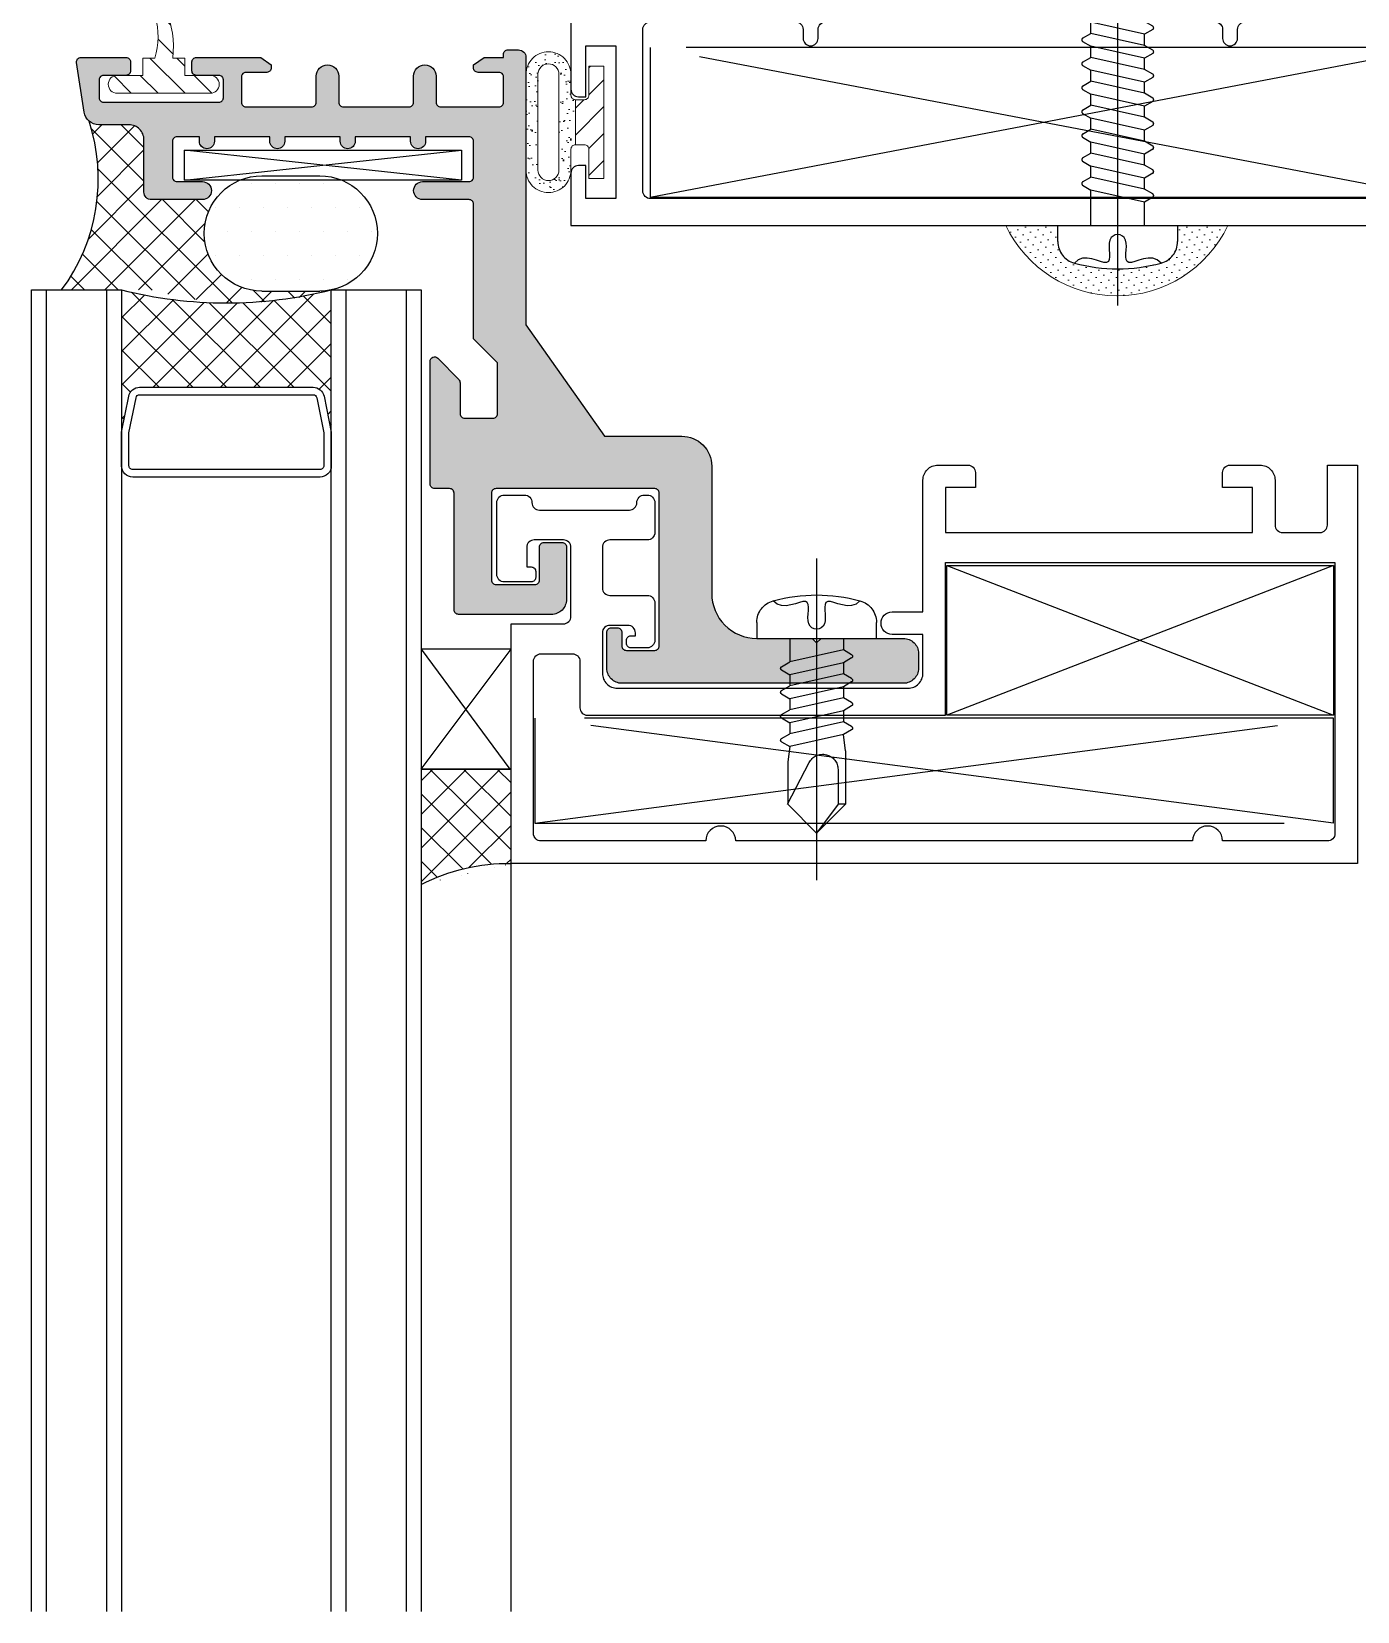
# Model space of a CAD drawing. Extents: x 93 to 3288, y 42 to 1146.
# Drawn here: x 592.7 to 681.2, y 926.5 to 1032 of the extents above; entities that cross this region are included whole.
import ezdxf

# ---------------------------------------------------------------- set-up
doc = ezdxf.new("R2010")
doc.units = 0
doc.header["$LTSCALE"] = 200
doc.header["$MEASUREMENT"] = 0
for name, pattern in [('CEN-GAUN', [32.2, 30, -1, 0.2, -1]), ('HIDDEN', [0.375, 0.25, -0.125]), ('PHANTOM', [25, 20, -1, 1, -1, 1, -1])]:
    doc.linetypes.add(name, pattern=pattern)
doc.layers.get('0').update_dxf_attribs({"linetype": 'CONTINUOUS'})
for name, color, linetype in [('A-DIES', 3, 'CONTINUOUS'), ('A-HAT', 1, 'CONTINUOUS'), ('A-NORTONPATE', 2, 'CONTINUOUS'), ('A-SEC', 2, 'CONTINUOUS'), ('CEN', 1, 'CEN-GAUN'), ('ELE', 60, 'CONTINUOUS'), ('GASKET', 5, 'CONTINUOUS'), ('Glass', 4, 'CONTINUOUS'), ('hatch', 252, 'CONTINUOUS'), ('PA', 6, 'CONTINUOUS'), ('SEALANT', 1, 'CONTINUOUS'), ('감봉', 4, 'CONTINUOUS')]:
    doc.layers.add(name, color=color, linetype=linetype)
doc.layers.add('C-GLASS-SECTION', color=8, linetype='CONTINUOUS', lineweight=9)
pattern_1 = [(45.034607, (-4265.4244, -1535.9426), (-1.12320983, 1.1218538), []), (135.034607, (-4265.4244, -1535.9426), (-1.1218538, -1.12320983), [])]

# ---------------------------------------------------------------- blocks, each defined once
blk = doc.blocks.new('SDHK-1431-1')
at = {"layer": 'hatch', "linetype": 'HIDDEN'}
for p, q in [((-0.15, 0), (9.85, -52.4)), ((-0.15, -52.4), (9.85, 0))]:
    blk.add_line(p, q, dxfattribs=at)
blk.add_lwpolyline([(9.85, -52.4), (9.85, 0), (-0.15, 0), (-0.15, -52.4)], close=True, dxfattribs=at)
blk = doc.blocks.new('JA-DM-39(SDHK-1431)-1')
at = {"rotation": 90}
blk.add_blockref('SDHK-1431-1', (0, -9.85), dxfattribs=at)
blk = doc.blocks.new('SDHK-1431-2')
at = {"layer": 'hatch', "linetype": 'HIDDEN'}
for p, q in [((10, 0), (0, -25.8)), ((10, -25.8), (0, 0))]:
    blk.add_line(p, q, dxfattribs=at)
blk.add_lwpolyline([(0, 0), (10, 0), (10, -25.8), (0, -25.8)], close=True, dxfattribs=at)
blk = doc.blocks.new('JA-DM-39(SDHK-1431)-2')
at = {"rotation": 90}
blk.add_blockref('SDHK-1431-2', (0, -10), dxfattribs=at)
blk = doc.blocks.new('IJ-65TT13-1')
at = {"layer": 'hatch', "linetype": 'HIDDEN'}
for p, q in [((0, 0), (7, -53.3)), ((0, -53.3), (7, 0))]:
    blk.add_line(p, q, dxfattribs=at)
blk.add_lwpolyline([(7, -53.3), (7, 0), (0, 0), (0, -53.3)], close=True, dxfattribs=at)
blk = doc.blocks.new('JA-DM-40(IJ-65TT13)-1')
at = {"rotation": 90}
blk.add_blockref('IJ-65TT13-1', (0, -7), dxfattribs=at)
blk = doc.blocks.new('DH-886')
at = {"layer": 'A-DIES'}
for points in [[(-15.4, -50.4), (-12.7, -50.4, 0.414214), (-11.7, -49.4), (-11.7, -30, 0.414214), (-12.7, -29), (-15.3, -29), (-15.3, -31.05, -1), (-16.8, -31.05), (-16.8, -29), (-25.6, -29, -0.414214), (-26.6, -28), (-26.6, -26, -0.414214), (-26.1, -25.5), (-25.1, -25.5), (-25.1, -27.5), (-22.1, -27.5), (-22.1, -7), (-25.1, -7), (-25.1, -9), (-26.1, -9, -0.414214), (-26.6, -8.5), (-26.6, -6.5, -0.414214), (-25.6, -5.5), (-22.6, -5.5, 0.414214), (-22.1, -5), (-22.1, -2.5, 0.414214), (-22.6, -2), (-26.6, -2), (-26.6, 0), (0, 0), (0, -56.5), (-16, -56.5), (-16, -53, 0.414214), (-16.5, -52.5), (-21.1, -52.5, 0.414214), (-21.6, -53), (-21.6, -54.95, 0.414214), (-21.1, -55.45), (-19.8, -55.45), (-19.8, -55.15, -0.414214), (-19.5, -54.85), (-19.1, -54.85, -0.414214), (-18.8, -55.15), (-18.8, -56.95, -0.414214), (-19.3, -57.45), (-24.1, -57.45, -0.414214), (-24.6, -56.95), (-24.6, -55.6, -0.414214), (-24.1, -55.1, 0.414214), (-23.6, -54.6), (-23.6, -48.6, 0.414214), (-24.1, -48.1, -0.414214), (-24.6, -47.6), (-24.6, -47.4, -0.414214), (-24.1, -46.9), (-22.1, -46.9, -0.414214), (-21.6, -47.4), (-21.6, -49.9, 0.414214), (-21.1, -50.4), (-18.4, -50.4, 0.414214), (-17.9, -49.9), (-17.9, -47.4, -0.414214), (-17.4, -46.9), (-14.9, -46.9, -0.414214), (-14.4, -47.4), (-14.4, -48.5, -0.414214), (-14.7, -48.8), (-14.9, -48.8, -0.414214), (-15.2, -48.5), (-15.2, -48.2), (-15.4, -48.2, 0.414214), (-15.9, -48.7), (-15.9, -49.9, 0.414214)], [(-1.5, -43.5), (-1.5, -54.5, -0.414214), (-2, -55), (-9.2, -55), (-13.5, -55, -0.414214), (-14, -54.5), (-14, -52.4, -0.414214), (-13.5, -51.9), (-10.4, -51.9, 0.414214), (-9.9, -51.4), (-9.9, -27.5), (-20.1, -27.5), (-20.1, -1.5), (-2, -1.5, -0.414214), (-1.5, -2), (-1.5, -9, 1), (-1.5, -11), (-1.5, -41.5, 1)]]:
    blk.add_lwpolyline(points, format="xyb", close=True, dxfattribs=at)
blk = doc.blocks.new('JA-DM-13(DH-886)')
at = {"xscale": -1, "rotation": 270}
blk.add_blockref('DH-886', (56.5, 0), dxfattribs=at)
blk = doc.blocks.new('DH-887')
at = {"layer": 'A-DIES'}
for points in [[(2.25, -3, -1), (2.25, -4.5), (1.9, -4.5, 0.414214), (1.4, -5), (1.4, -55, 0.414214), (1.9, -55.5), (2.25, -55.5, -1), (2.25, -57), (0, -57), (0, -60), (-4.9, -60, -0.414214), (-5.4, -59.5), (-5.4, -59), (-2, -59), (-2, -57), (-12.2, -57), (-12.2, -59), (-10, -59), (-10, -59.5, -0.414214), (-10.5, -60), (-14, -60), (-14, -4.5), (-15.45, -4.5, -1), (-15.45, -3.4), (-14.5, -3.4, 0.414214), (-14, -2.9), (-14, -2.5, 0.414214), (-14.5, -2), (-38, -2, 0.414214), (-38.5, -2.5), (-38.5, -2.9, 0.414214), (-38, -3.4), (-37.05, -3.4, -1), (-37.05, -4.5), (-41.2, -4.5, -0.414214), (-41.7, -4), (-41.7, -3.5), (-40.5, -3.5, 0.414214), (-40, -3), (-40, -2, 0.414214), (-40.5, -1.5), (-47.5, -1.5, 0.414214), (-48, -2), (-48, -3, 0.414214), (-47.5, -3.5), (-46.3, -3.5), (-46.3, -4, -0.414214), (-46.8, -4.5), (-49, -4.5, -0.414214), (-49.5, -4), (-49.5, -0.5, -0.414214), (-49, 0), (0, 0), (0, -3)], [(-0.4, -17, 0.414214), (-0.9, -16.5), (-1.5, -16.5, -1), (-1.5, -15.5), (-0.9, -15.5, 0.414214), (-0.4, -15), (-0.4, -5.3, 0.414214), (-0.9, -4.8), (-1.5, -4.8, -0.414214), (-2, -4.3), (-2, -2.3, 0.414214), (-2.5, -1.8), (-11.7, -1.8, 0.414214), (-12.2, -2.3), (-12.2, -54.7, 0.414214), (-11.7, -55.2), (-0.9, -55.2, 0.414214), (-0.4, -54.7), (-0.4, -45, 0.414214), (-0.9, -44.5), (-1.5, -44.5, -1), (-1.5, -43.5), (-0.9, -43.5, 0.414214), (-0.4, -43)]]:
    blk.add_lwpolyline(points, format="xyb", close=True, dxfattribs=at)
blk = doc.blocks.new('JA-DM-14(DH-887)')
at = {"rotation": 270}
blk.add_blockref('DH-887', (59, -5.4), dxfattribs=at)
blk = doc.blocks.new('*U60')
at = {"layer": 'A-HAT'}
h = blk.add_hatch(dxfattribs=at)
h.set_pattern_fill('ANSI37', color=252, scale=0.5, angle=-89.9654, style=0)
h.set_pattern_definition([(315.035, (0, 0), (1.12185, 1.12321), []), (45.035, (0, 0), (-1.12321, 1.12185), [])])
h.paths.add_polyline_path([(20, 0, -0.125563), (6, 0), (6, -9.5), (6.48, -7.1, -0.357511), (7.21, -6.5), (18.79, -6.5, -0.357511), (19.52, -7.1), (20, -9.5)])
at = {"layer": 'Glass', "color": 5, "linetype": 'PHANTOM', "ltscale": 2}
for p, q in [((1, -88.25), (1, 0)), ((5, 0), (5, -88.25)), ((21, -88.25), (21, 0)), ((25, 0), (25, -88.25))]:
    blk.add_line(p, q, dxfattribs=at)
at = {"layer": 'Glass'}
for points in [[(0, -88.25), (0, 0), (6, 0), (6, -88.25)], [(20, -88.25), (20, 0), (26, 0), (26, -88.25)]]:
    blk.add_lwpolyline(points, dxfattribs=at)
at = {"layer": 'SEALANT'}
blk.add_arc((13, 27.44), 28.31, 255.6865, 284.3135, dxfattribs=at)
at = {"layer": '감봉'}
for points in [[(6, -11.75), (6, -9.5), (6.48, -7.1, -0.357511), (7.21, -6.5), (18.79, -6.5, -0.357511), (19.52, -7.1), (20, -9.5), (20, -11.75, -0.414214), (19.25, -12.5), (6.75, -12.5, -0.414214)], [(6.5, -11.75), (6.5, -9.55), (6.97, -7.2, -0.357511), (7.21, -7), (18.79, -7, -0.357511), (19.03, -7.2), (19.5, -9.55), (19.5, -11.75, -0.414214), (19.25, -12), (6.75, -12, -0.414214)]]:
    blk.add_lwpolyline(points, format="xyb", close=True, dxfattribs=at)
blk = doc.blocks.new('screw4x13')
at = {"color": 9, "linetype": 'HIDDEN'}
for p, q in [((-6.11, 2.34), (-6.43, 1.79)), ((-5.89, 2.34), (-5.57, 1.79)), ((-4.51, 2.34), (-4.83, 1.79)), ((-4.29, 2.34), (-3.97, 1.79)), ((-2.91, 2.34), (-3.23, 1.79)), ((-2.69, 2.34), (-2.37, 1.79)), ((-1.31, 2.34), (-1.63, 1.79)), ((-1.09, 2.34), (-0.77, 1.79)), ((-13, 0), (-11.07, 1.93)), ((-11.07, 1.43), (-13, 0)), ((-11.07, 1.93), (-11.07, 1.43)), ((-7.51, 1.93), (-11.07, 1.93)), ((-8.76, 1.43), (-11.07, 1.43)), ((-7.51, 1.93), (-6.43, 1.79)), ((-6.43, 1.79), (-7.23, -1.79)), ((-5.57, 1.79), (-6.37, -1.79)), ((-4.83, 1.79), (-5.63, -1.79)), ((-4.83, 1.79), (-5.57, 1.79)), ((-3.97, 1.79), (-4.77, -1.79)), ((-3.23, 1.79), (-4.03, -1.79)), ((-3.23, 1.79), (-3.97, 1.79)), ((-2.37, 1.79), (-3.17, -1.79)), ((-1.63, 1.79), (-2.43, -1.79)), ((-1.63, 1.79), (-2.37, 1.79)), ((-0.77, 1.79), (-1.57, -1.79)), ((-0.03, 1.79), (-0.77, 1.79)), ((0, 1.79), (-0.57, 1.79)), ((-13, 0), (-11.07, -1.93)), ((-11.07, -1.94), (-8.29, -0.5)), ((-8.25, -1.93), (-11.07, -1.93)), ((-7.23, -1.79), (-8.25, -1.93)), ((-6.91, -2.34), (-7.23, -1.79)), ((-6.69, -2.34), (-6.37, -1.79)), ((-5.63, -1.79), (-6.37, -1.79)), ((-5.31, -2.34), (-5.63, -1.79)), ((-5.09, -2.34), (-4.77, -1.79)), ((-4.03, -1.79), (-4.77, -1.79)), ((-3.71, -2.34), (-4.03, -1.79)), ((-3.49, -2.34), (-3.17, -1.79)), ((-2.43, -1.79), (-3.17, -1.79)), ((-2.11, -2.34), (-2.43, -1.79)), ((-1.89, -2.34), (-1.57, -1.79)), ((-0.83, -1.79), (-1.57, -1.79)), ((0, -1.79), (-1.37, -1.79))]:
    blk.add_line(p, q, dxfattribs=at)
blk.add_lwpolyline([(0, 1.75), (0, 4), (1.07, 4, -0.338208), (2.51, 2.89, -0.133928), (2.51, -2.89, -0.338208), (1.07, -4), (0, -4), (0, -2.25), (0, 2.25)], format="xyb", dxfattribs=at)
blk.add_lwpolyline([(2.51, 2.89), (2.29, 2.63), (2.19, 2.34), (2.18, 2.03), (2.23, 1.72), (2.31, 1.42), (2.4, 1.15), (2.46, 0.92), (2.47, 0.74), (2.4, 0.62), (2.27, 0.57), (2.09, 0.55), (1.87, 0.55), (1.63, 0.57), (1.39, 0.58), (1.17, 0.57), (0.97, 0.53), (0.81, 0.44), (0.7, 0.31), (0.63, 0.16), (0.61, 0), (0.63, -0.16), (0.7, -0.31), (0.81, -0.44), (0.97, -0.53), (1.17, -0.57), (1.39, -0.58), (1.63, -0.57), (1.87, -0.55), (2.09, -0.55), (2.27, -0.57), (2.4, -0.62), (2.47, -0.74), (2.46, -0.92), (2.4, -1.15), (2.31, -1.42), (2.23, -1.72), (2.18, -2.03), (2.19, -2.34), (2.29, -2.63), (2.51, -2.89)], dxfattribs=at)
for centre, radius, start, end in [((-6, 2.27), 0.13, 30, 150), ((-4.4, 2.27), 0.13, 30, 150), ((-2.8, 2.27), 0.13, 30, 150), ((-1.2, 2.27), 0.13, 30, 150), ((-8.76, 0.41), 1.02, 297.365, 90), ((-6.8, -2.27), 0.13, 210, 330), ((-5.2, -2.27), 0.13, 210, 330), ((-3.6, -2.27), 0.13, 210, 330), ((-2, -2.27), 0.13, 210, 330)]:
    blk.add_arc(centre, radius, start, end, dxfattribs=at)
at = {"layer": 'CEN'}
blk.add_line((5.34, 0), (-16.15, 0), dxfattribs=at)
blk = doc.blocks.new('*X5')
at = {"color": 0}
for p, q in [((579.375, 836.25), (579.375, 836.25)), ((580.625, 836.25), (580.625, 836.25)), ((581.875, 836.25), (581.875, 836.25)), ((583.125, 836.25), (583.125, 836.25)), ((584.375, 836.25), (584.375, 836.25)), ((585.625, 836.25), (585.625, 836.25)), ((578.75, 835), (578.75, 835)), ((580, 835), (580, 835)), ((581.25, 835), (581.25, 835)), ((582.5, 835), (582.5, 835)), ((583.75, 835), (583.75, 835)), ((585, 835), (585, 835)), ((586.25, 835), (586.25, 835)), ((579.375, 833.75), (579.375, 833.75)), ((580.625, 833.75), (580.625, 833.75)), ((581.875, 833.75), (581.875, 833.75)), ((583.125, 833.75), (583.125, 833.75)), ((584.375, 833.75), (584.375, 833.75)), ((585.625, 833.75), (585.625, 833.75)), ((586.875, 833.75), (586.875, 833.75)), ((578.75, 832.5), (578.75, 832.5)), ((580, 832.5), (580, 832.5)), ((581.25, 832.5), (581.25, 832.5)), ((582.5, 832.5), (582.5, 832.5)), ((583.75, 832.5), (583.75, 832.5)), ((585, 832.5), (585, 832.5)), ((586.25, 832.5), (586.25, 832.5)), ((580.625, 831.25), (580.625, 831.25)), ((581.875, 831.25), (581.875, 831.25)), ((583.125, 831.25), (583.125, 831.25)), ((584.375, 831.25), (584.375, 831.25)), ((585.625, 831.25), (585.625, 831.25))]:
    blk.add_line(p, q, dxfattribs=at)
blk = doc.blocks.new('BACK')
at = {"layer": 'A-SEC'}
for p, q in [((-1764719.671, 72973.605, -1.505), (-1764719.671, 72976.855, -1.505)), ((-1764713.171, 72973.605, -1.505), (-1764713.171, 72976.855, -1.505))]:
    blk.add_line(p, q, dxfattribs=at)
for centre, start, end in [((-1764716.421, 72976.855, -1.505), 360, 180), ((-1764716.421, 72973.605, -1.505), 180, 360)]:
    blk.add_arc(centre, 3.25, start, end, dxfattribs=at)
at = {"layer": 'A-SEC', "color": 1, "xscale": 1.083335682515705, "yscale": 1.083335682515705, "zscale": 1.083335682515705, "rotation": 90}
blk.add_blockref('*X5', (-1763813.067, 72343.984, -1.505), dxfattribs=at)
blk = doc.blocks.new('DSP-3264')
h = blk.add_hatch(color=252)
h.dxf.hatch_style = 1
edge = h.paths.add_edge_path()
edge.add_line((-13, -13.8), (-4.5, -13.8))
edge.add_arc((-4.5, -10.8), 3, 270, 360)
edge.add_line((-1.5, -10.8), (-1.5, -7.1))
edge.add_line((-1.5, -7.1), (-1.2, -6.8))
edge.add_line((-1.2, -6.8), (-1.5, -6.5))
edge.add_line((-1.5, -6.5), (-1.5, -1))
edge.add_arc((-0.5, -1), 1, 90, 180, ccw=False)
edge.add_line((-0.5, 0), (0.5, 0))
edge.add_arc((0.5, -1), 1, 0, 90, ccw=False)
edge.add_line((1.5, -1), (1.5, -19.8))
edge.add_arc((0.5, -19.8), 1, 270, 360, ccw=False)
edge.add_line((0.5, -20.8), (-1.9, -20.8))
edge.add_arc((-1.9, -20.5), 0.3, 180, 270, ccw=False)
edge.add_line((-2.2, -20.5), (-2.2, -20.1))
edge.add_arc((-1.9, -20.1), 0.3, 90, 180, ccw=False)
edge.add_line((-1.9, -19.8), (-1, -19.8))
edge.add_arc((-1, -19.5), 0.3, 270, 360)
edge.add_line((-0.7, -19.5), (-0.7, -17.6))
edge.add_arc((-1, -17.6), 0.3, 360, 450)
edge.add_line((-1, -17.3), (-11.2, -17.3))
edge.add_arc((-11.2, -17.6), 0.3, 90, 180)
edge.add_line((-11.5, -17.6), (-11.5, -28.2))
edge.add_arc((-11.2, -28.2), 0.3, 180, 270)
edge.add_line((-11.2, -28.5), (-5.4, -28.5))
edge.add_arc((-5.4, -28.2), 0.3, 270, 360)
edge.add_line((-5.1, -28.2), (-5.1, -25.6))
edge.add_arc((-5.4, -25.6), 0.3, 360, 450)
edge.add_line((-5.4, -25.3), (-7.6, -25.3))
edge.add_arc((-7.6, -25), 0.3, 180, 270, ccw=False)
edge.add_line((-7.9, -25), (-7.9, -23.8))
edge.add_arc((-7.6, -23.8), 0.3, 90, 180, ccw=False)
edge.add_line((-7.6, -23.5), (-4.1, -23.5))
edge.add_arc((-4.1, -24.5), 1, 0, 90, ccw=False)
edge.add_line((-3.1, -24.5), (-3.1, -30.7))
edge.add_arc((-3.4, -30.7), 0.3, 270, 360, ccw=False)
edge.add_line((-3.4, -31), (-11.2, -31))
edge.add_arc((-11.2, -31.3), 0.3, 90, 180)
edge.add_line((-11.5, -31.3), (-11.5, -32.3))
edge.add_arc((-11.8, -32.3), 0.3, 270, 360, ccw=False)
edge.add_line((-11.8, -32.6), (-20, -32.6))
edge.add_arc((-20, -32.3), 0.3, 134.3645, 270, ccw=False)
edge.add_line((-20.21, -32.09), (-18.78, -30.69))
edge.add_arc((-18.57, -30.9), 0.3, 90, 134.3645, ccw=False)
edge.add_line((-18.57, -30.6), (-16.5, -30.6))
edge.add_arc((-16.5, -30.3), 0.3, 270, 360)
edge.add_line((-16.2, -30.3), (-16.2, -28.4))
edge.add_arc((-16.5, -28.4), 0.3, 360, 450)
edge.add_line((-16.5, -28.1), (-19.9, -28.1))
edge.add_line((-19.9, -28.1), (-21.5, -29.7))
edge.add_line((-21.5, -29.7), (-30.5, -29.7))
edge.add_arc((-30.5, -30), 0.3, 90, 180)
edge.add_line((-30.8, -30), (-30.8, -33.1))
edge.add_arc((-31.4, -33.1), 0.6, 180, 360, ccw=False)
edge.add_line((-32, -33.1), (-32, -30))
edge.add_arc((-32.3, -30), 0.3, 360, 450)
edge.add_line((-32.3, -29.7), (-34.7, -29.7))
edge.add_arc((-34.7, -30), 0.3, 90, 180)
edge.add_line((-35, -30), (-35, -32.9))
edge.add_line((-35, -32.9), (-34.7, -32.9))
edge.add_arc((-34.7, -33.4), 0.5, -90, 90, ccw=False)
edge.add_line((-34.7, -33.9), (-35, -33.9))
edge.add_line((-35, -33.9), (-35, -37.6))
edge.add_line((-35, -37.6), (-34.7, -37.6))
edge.add_arc((-34.7, -38.1), 0.5, -90, 90, ccw=False)
edge.add_line((-34.7, -38.6), (-35, -38.6))
edge.add_line((-35, -38.6), (-35, -42.3))
edge.add_line((-35, -42.3), (-34.7, -42.3))
edge.add_arc((-34.7, -42.8), 0.5, -90, 90, ccw=False)
edge.add_line((-34.7, -43.3), (-35, -43.3))
edge.add_line((-35, -43.3), (-35, -47))
edge.add_line((-35, -47), (-34.7, -47))
edge.add_arc((-34.7, -47.5), 0.5, -90, 90, ccw=False)
edge.add_line((-34.7, -48), (-35, -48))
edge.add_line((-35, -48), (-35, -49.5))
edge.add_arc((-34.7, -49.5), 0.3, 180, 270)
edge.add_line((-34.7, -49.8), (-32.3, -49.8))
edge.add_arc((-32.3, -49.5), 0.3, 270, 360)
edge.add_line((-32, -49.5), (-32, -47.8))
edge.add_arc((-31.4, -47.8), 0.6, 0, 180, ccw=False)
edge.add_line((-30.8, -47.8), (-30.8, -51.2))
edge.add_arc((-31.3, -51.2), 0.5, 270, 360, ccw=False)
edge.add_line((-31.3, -51.7), (-34.8, -51.7))
edge.add_arc((-34.8, -52.7), 1, 90, 180)
edge.add_line((-35.8, -52.7), (-35.8, -54.71))
edge.add_arc((-36.8, -54.71), 1, -81.4535, 0, ccw=False)
edge.add_line((-36.65, -55.7), (-39.96, -56.2))
edge.add_arc((-40, -55.9), 0.3, 180, 278.5465, ccw=False)
edge.add_line((-40.3, -55.9), (-40.3, -52.9))
edge.add_arc((-40, -52.9), 0.3, 90, 180, ccw=False)
edge.add_line((-40, -52.6), (-39.4, -52.6))
edge.add_arc((-39.4, -52.9), 0.3, 0, 90, ccw=False)
edge.add_line((-39.1, -52.9), (-39.1, -54.4))
edge.add_arc((-38.8, -54.4), 0.3, 180, 270)
edge.add_line((-38.8, -54.7), (-37.6, -54.7))
edge.add_arc((-37.6, -54.4), 0.3, 270, 360)
edge.add_line((-37.3, -54.4), (-37.3, -46.7))
edge.add_arc((-37.6, -46.7), 0.3, 0, 90)
edge.add_line((-37.6, -46.4), (-38.8, -46.4))
edge.add_arc((-38.8, -46.7), 0.3, 90, 180)
edge.add_line((-39.1, -46.7), (-39.1, -48.2))
edge.add_arc((-39.4, -48.2), 0.3, -90, 0, ccw=False)
edge.add_line((-39.4, -48.5), (-40, -48.5))
edge.add_arc((-40, -48.2), 0.3, 180, 270, ccw=False)
edge.add_line((-40.3, -48.2), (-40.3, -43.9))
edge.add_line((-40.3, -43.9), (-39.8, -43.2))
edge.add_line((-39.8, -43.2), (-39.6, -43.2))
edge.add_arc((-39.6, -43.5), 0.3, 0, 90, ccw=False)
edge.add_line((-39.3, -43.5), (-39.3, -44.9))
edge.add_arc((-39, -44.9), 0.3, 180, 270)
edge.add_line((-39, -45.2), (-37.3, -45.2))
edge.add_arc((-37.3, -44.9), 0.3, 270, 360)
edge.add_line((-37, -44.9), (-37, -40.5))
edge.add_arc((-37.3, -40.5), 0.3, 360, 450)
edge.add_line((-37.3, -40.2), (-39.05, -40.2))
edge.add_arc((-39.05, -39.45), 0.75, 90, 270, ccw=False)
edge.add_line((-39.05, -38.7), (-37.3, -38.7))
edge.add_arc((-37.3, -38.4), 0.3, 270, 360)
edge.add_line((-37, -38.4), (-37, -34))
edge.add_arc((-37.3, -34), 0.3, 360, 450)
edge.add_line((-37.3, -33.7), (-39.05, -33.7))
edge.add_arc((-39.05, -32.95), 0.75, 90, 270, ccw=False)
edge.add_line((-39.05, -32.2), (-37.3, -32.2))
edge.add_arc((-37.3, -31.9), 0.3, 270, 360)
edge.add_line((-37, -31.9), (-37, -28))
edge.add_arc((-37.3, -28), 0.3, 0, 90)
edge.add_line((-37.3, -27.7), (-39, -27.7))
edge.add_arc((-39, -28), 0.3, 90, 180)
edge.add_line((-39.3, -28), (-39.3, -29.4))
edge.add_arc((-39.6, -29.4), 0.3, 270, 360, ccw=False)
edge.add_line((-39.6, -29.7), (-39.8, -29.7))
edge.add_line((-39.8, -29.7), (-40.3, -29))
edge.add_line((-40.3, -29), (-40.3, -27.7))
edge.add_line((-40.3, -27.7), (-40.5, -27.7))
edge.add_arc((-40.5, -27.4), 0.3, 180, 270, ccw=False)
edge.add_line((-40.8, -27.4), (-40.8, -26.7))
edge.add_arc((-40.3, -26.7), 0.5, 90, 180, ccw=False)
edge.add_line((-40.3, -26.2), (-22.44, -26.2))
edge.add_line((-22.44, -26.2), (-15, -20.96))
edge.add_line((-15, -20.96), (-15, -15.8))
edge.add_arc((-13, -15.8), 2, 90, 180, ccw=False)
at = {"layer": 'PA'}
blk.add_lwpolyline([(-13, -13.8), (-4.5, -13.8, 0.414214), (-1.5, -10.8), (-1.5, -7.1), (-1.2, -6.8), (-1.5, -6.5), (-1.5, -1, -0.414214), (-0.5, 0), (0.5, 0, -0.414214), (1.5, -1), (1.5, -19.8, -0.414214), (0.5, -20.8), (-1.9, -20.8, -0.414214), (-2.2, -20.5), (-2.2, -20.1, -0.414214), (-1.9, -19.8), (-1, -19.8, 0.414214), (-0.7, -19.5), (-0.7, -17.6, 0.414214), (-1, -17.3), (-11.2, -17.3, 0.414214), (-11.5, -17.6), (-11.5, -28.2, 0.414214), (-11.2, -28.5), (-5.4, -28.5, 0.414214), (-5.1, -28.2), (-5.1, -25.6, 0.414214), (-5.4, -25.3), (-7.6, -25.3, -0.414214), (-7.9, -25), (-7.9, -23.8, -0.414214), (-7.6, -23.5), (-4.1, -23.5, -0.414214), (-3.1, -24.5), (-3.1, -30.7, -0.414214), (-3.4, -31), (-11.2, -31, 0.414214), (-11.5, -31.3), (-11.5, -32.3, -0.414214), (-11.8, -32.6), (-20, -32.6, -0.672197), (-20.21, -32.09), (-18.78, -30.69, -0.196031), (-18.57, -30.6), (-16.5, -30.6, 0.414214), (-16.2, -30.3), (-16.2, -28.4, 0.414214), (-16.5, -28.1), (-19.9, -28.1), (-21.5, -29.7), (-30.5, -29.7, 0.414214), (-30.8, -30), (-30.8, -33.1, -1), (-32, -33.1), (-32, -30, 0.414214), (-32.3, -29.7), (-34.7, -29.7, 0.414214), (-35, -30), (-35, -32.9), (-34.7, -32.9, -1), (-34.7, -33.9), (-35, -33.9), (-35, -37.6), (-34.7, -37.6, -1), (-34.7, -38.6), (-35, -38.6), (-35, -42.3), (-34.7, -42.3, -1), (-34.7, -43.3), (-35, -43.3), (-35, -47), (-34.7, -47, -1), (-34.7, -48), (-35, -48), (-35, -49.5, 0.414214), (-34.7, -49.8), (-32.3, -49.8, 0.414214), (-32, -49.5), (-32, -47.8, -1), (-30.8, -47.8), (-30.8, -51.2, -0.414214), (-31.3, -51.7), (-34.8, -51.7, 0.414214), (-35.8, -52.7), (-35.8, -54.71, -0.371169), (-36.65, -55.7), (-39.96, -56.2, -0.458609), (-40.3, -55.9), (-40.3, -52.9, -0.414214), (-40, -52.6), (-39.4, -52.6, -0.414214), (-39.1, -52.9), (-39.1, -54.4, 0.414214), (-38.8, -54.7), (-37.6, -54.7, 0.414214), (-37.3, -54.4), (-37.3, -46.7, 0.414214), (-37.6, -46.4), (-38.8, -46.4, 0.414214), (-39.1, -46.7), (-39.1, -48.2, -0.414214), (-39.4, -48.5), (-40, -48.5, -0.414214), (-40.3, -48.2), (-40.3, -43.9), (-39.8, -43.2), (-39.6, -43.2, -0.414214), (-39.3, -43.5), (-39.3, -44.9, 0.414214), (-39, -45.2), (-37.3, -45.2, 0.414214), (-37, -44.9), (-37, -40.5, 0.414214), (-37.3, -40.2), (-39.05, -40.2, -1), (-39.05, -38.7), (-37.3, -38.7, 0.414214), (-37, -38.4), (-37, -34, 0.414214), (-37.3, -33.7), (-39.05, -33.7, -1), (-39.05, -32.2), (-37.3, -32.2, 0.414214), (-37, -31.9), (-37, -28, 0.414214), (-37.3, -27.7), (-39, -27.7, 0.414214), (-39.3, -28), (-39.3, -29.4, -0.414214), (-39.6, -29.7), (-39.8, -29.7), (-40.3, -29), (-40.3, -27.7), (-40.5, -27.7, -0.414214), (-40.8, -27.4), (-40.8, -26.7, -0.414214), (-40.3, -26.2), (-22.44, -26.2), (-15, -20.96), (-15, -15.8, -0.414214)], format="xyb", close=True, dxfattribs=at)
blk = doc.blocks.new('DSES-010')
at = {"lineweight": 9, "ltscale": 0.3}
h = blk.add_hatch(dxfattribs=at)
h.set_pattern_fill('ANSI31', color=1, scale=0.4, angle=180, style=0)
h.set_pattern_definition([(225, (-4198451.4957, 14336552.8908), (0.89802561211, -0.89802561211), [])])
h.paths.add_polyline_path([(-8.22, -1.83, 3.800927), (-7.46, -2.02, -0.293946), (-2.35, -0.6), (-2.35, -1.4), (-1.2, -1.4), (-1.2, -3.1, 1), (0, -3.1), (0, 3.1, 1), (-1.2, 3.1), (-1.2, 1.4), (-2.35, 1.4), (-2.35, 0.6, 0.257967)])
at = {"layer": 'GASKET', "lineweight": 9}
blk.add_lwpolyline([(-1.2, 3.1, -1), (0, 3.1), (0, -3.1, -1), (-1.2, -3.1), (-1.2, -1.4), (-2.35, -1.4), (-2.35, -0.6, 0.293946), (-7.46, -2.02, -3.800927), (-8.22, -1.83, -0.257967), (-2.35, 0.6), (-2.35, 1.4), (-1.2, 1.4), (-1.2, 3.1)], format="xyb", dxfattribs=at)
blk = doc.blocks.new('DSES-002')
at = {"lineweight": 9}
h = blk.add_hatch(dxfattribs=at)
h.set_pattern_fill('ANSI31', color=1, scale=0.4, angle=90)
h.set_pattern_definition([(135, (-2055.364, -5519.4437), (-0.8980256, -0.8980256), [])])
h.paths.add_polyline_path([(7.5, 0), (7.5, -1), (5.55, -1, 0.414214), (5.25, -1.3), (5.25, -1.9), (2.25, -1.9), (2.25, -1.3, 0.414214), (1.95, -1), (0, -1), (0, 0)])
h = blk.add_hatch(dxfattribs=at)
h.set_pattern_fill('AR-SAND', color=1, scale=0.02, angle=90)
h.set_pattern_definition([(127.5, (-2055.364, -5519.4437), (-0.97882647, -0.03200063), [0, -0.77216, 0, -0.8636, 0, -0.8255]), (97.5, (-2055.364, -5519.4437), (-1.4336502, 0.89904657), [0, -0.41656, 0, -0.69596, 0, -0.2667]), (57.5, (-2055.364, -5520.0686), (-0.00287437, 1.58198474), [0, -0.254, 0, -0.9144, 0, -1.1938]), (47.5, (-2055.364, -5520.0686), (-0.44585865, 1.5271129), [0, -0.127, 0, -0.59944, 0, -0.6858])])
h.paths.add_polyline_path([(8.45, -3.7, -0.414214), (6.95, -5.2), (0.55, -5.2, -0.414214), (-0.95, -3.7, -0.414214), (0.55, -2.2), (1.95, -2.2, 0.414214), (2.25, -1.9), (5.25, -1.9, 0.414214), (5.55, -2.2), (6.95, -2.2, -0.414214)])
h.paths.add_polyline_path([(6.95, -3), (0.55, -3, 0.414214), (-0.15, -3.7, 0.414214), (0.55, -4.4), (6.95, -4.4, 0.414214), (7.65, -3.7, 0.414214)], flags=16)
at = {"layer": 'GASKET', "lineweight": 9}
blk.add_line((2.25, -1.9), (5.25, -1.9), dxfattribs=at)
for points in [[(5.25, -1.9, 0.414214), (5.55, -2.2), (6.95, -2.2, -0.414214), (8.45, -3.7, -0.414214), (6.95, -5.2), (0.55, -5.2, -0.414214), (-0.95, -3.7, -0.414214), (0.55, -2.2), (1.95, -2.2, 0.414214), (2.25, -1.9), (2.25, -1.3, 0.414214), (1.95, -1), (0, -1), (0, 0), (7.5, 0), (7.5, -1), (5.55, -1, 0.414214), (5.25, -1.3)], [(6.95, -4.4), (0.55, -4.4, -0.414214), (-0.15, -3.7, -0.414214), (0.55, -3), (6.95, -3, -0.414214), (7.65, -3.7, -0.414214)]]:
    blk.add_lwpolyline(points, format="xyb", close=True, dxfattribs=at)
blk = doc.blocks.new('AN-50.50.2T-1')
at = {"layer": 'hatch', "linetype": 'HIDDEN'}
for p, q in [((0, -18.5), (2, 0)), ((0, 0), (2, -18.5))]:
    blk.add_line(p, q, dxfattribs=at)
blk.add_lwpolyline([(0, 0), (2, 0), (2, -18.5), (0, -18.5)], close=True, dxfattribs=at)
blk = doc.blocks.new('SCRP40-1')
at = {"color": 8, "linetype": 'HIDDEN'}
for p, q in [((-18.11, 2.34), (-18.43, 1.79)), ((-17.89, 2.34), (-17.57, 1.79)), ((-16.51, 2.34), (-16.83, 1.79)), ((-16.29, 2.34), (-15.97, 1.79)), ((-14.91, 2.34), (-15.23, 1.79)), ((-14.69, 2.34), (-14.37, 1.79)), ((-13.31, 2.34), (-13.63, 1.79)), ((-13.09, 2.34), (-12.77, 1.79)), ((-11.71, 2.34), (-12.03, 1.79)), ((-11.49, 2.34), (-11.17, 1.79)), ((-10.11, 2.34), (-10.43, 1.79)), ((-9.89, 2.34), (-9.57, 1.79)), ((-8.51, 2.34), (-8.83, 1.79)), ((-8.29, 2.34), (-7.97, 1.79)), ((-6.91, 2.34), (-7.23, 1.79)), ((-6.69, 2.34), (-6.37, 1.79)), ((-5.31, 2.34), (-5.63, 1.79)), ((-5.09, 2.34), (-4.77, 1.79)), ((-3.71, 2.34), (-4.03, 1.79)), ((-3.49, 2.34), (-3.17, 1.79)), ((-2.11, 2.34), (-2.43, 1.79)), ((-1.89, 2.34), (-1.57, 1.79)), ((-25, 0), (-23.07, 1.93)), ((-23.07, 1.43), (-25, 0)), ((-23.07, 1.93), (-23.07, 1.43)), ((-19.51, 1.93), (-23.07, 1.93)), ((-20.76, 1.43), (-23.07, 1.43)), ((-19.51, 1.93), (-18.43, 1.79)), ((-18.43, 1.79), (-19.23, -1.79)), ((-17.57, 1.79), (-18.37, -1.79)), ((-16.83, 1.79), (-17.63, -1.79)), ((-16.83, 1.79), (-17.57, 1.79)), ((-15.97, 1.79), (-16.77, -1.79)), ((-15.23, 1.79), (-16.03, -1.79)), ((-15.23, 1.79), (-15.97, 1.79)), ((-14.37, 1.79), (-15.17, -1.79)), ((-13.63, 1.79), (-14.43, -1.79)), ((-13.63, 1.79), (-14.37, 1.79)), ((-12.77, 1.79), (-13.57, -1.79)), ((-12.03, 1.79), (-12.83, -1.79)), ((-12.03, 1.79), (-12.77, 1.79)), ((-11.17, 1.79), (-11.97, -1.79)), ((-10.43, 1.79), (-11.23, -1.79)), ((-10.43, 1.79), (-11.17, 1.79)), ((-9.57, 1.79), (-10.37, -1.79)), ((-8.83, 1.79), (-9.63, -1.79)), ((-8.83, 1.79), (-9.57, 1.79)), ((-7.97, 1.79), (-8.77, -1.79)), ((-7.23, 1.79), (-8.03, -1.79)), ((-7.23, 1.79), (-7.97, 1.79)), ((-6.37, 1.79), (-7.17, -1.79)), ((-5.63, 1.79), (-6.43, -1.79)), ((-5.63, 1.79), (-6.37, 1.79)), ((-4.77, 1.79), (-5.57, -1.79)), ((-4.03, 1.79), (-4.83, -1.79)), ((-4.03, 1.79), (-4.77, 1.79)), ((-3.17, 1.79), (-3.97, -1.79)), ((-2.43, 1.79), (-3.23, -1.79)), ((-2.43, 1.79), (-3.17, 1.79)), ((-1.57, 1.79), (-2.37, -1.79)), ((0, 1.79), (-1.57, 1.79)), ((-25, 0), (-23.07, -1.93)), ((-23.07, -1.94), (-20.29, -0.5)), ((-20.25, -1.93), (-23.07, -1.93)), ((-19.23, -1.79), (-20.25, -1.93)), ((-18.91, -2.34), (-19.23, -1.79)), ((-18.69, -2.34), (-18.37, -1.79)), ((-17.63, -1.79), (-18.37, -1.79)), ((-17.31, -2.34), (-17.63, -1.79)), ((-17.09, -2.34), (-16.77, -1.79)), ((-16.03, -1.79), (-16.77, -1.79)), ((-15.71, -2.34), (-16.03, -1.79)), ((-15.49, -2.34), (-15.17, -1.79)), ((-14.43, -1.79), (-15.17, -1.79)), ((-14.11, -2.34), (-14.43, -1.79)), ((-13.89, -2.34), (-13.57, -1.79)), ((-12.83, -1.79), (-13.57, -1.79)), ((-12.51, -2.34), (-12.83, -1.79)), ((-12.29, -2.34), (-11.97, -1.79)), ((-11.23, -1.79), (-11.97, -1.79)), ((-10.91, -2.34), (-11.23, -1.79)), ((-10.69, -2.34), (-10.37, -1.79)), ((-9.63, -1.79), (-10.37, -1.79)), ((-9.31, -2.34), (-9.63, -1.79)), ((-9.09, -2.34), (-8.77, -1.79)), ((-8.03, -1.79), (-8.77, -1.79)), ((-7.71, -2.34), (-8.03, -1.79)), ((-7.49, -2.34), (-7.17, -1.79)), ((-6.43, -1.79), (-7.17, -1.79)), ((-6.11, -2.34), (-6.43, -1.79)), ((-5.89, -2.34), (-5.57, -1.79)), ((-4.83, -1.79), (-5.57, -1.79)), ((-4.51, -2.34), (-4.83, -1.79)), ((-4.29, -2.34), (-3.97, -1.79)), ((-3.23, -1.79), (-3.97, -1.79)), ((-2.91, -2.34), (-3.23, -1.79)), ((-2.69, -2.34), (-2.37, -1.79))]:
    blk.add_line(p, q, dxfattribs=at)
blk.add_lwpolyline([(0, 1.75), (0, 4), (1.07, 4, -0.338208), (2.51, 2.89, -0.133928), (2.51, -2.89, -0.338208), (1.07, -4), (0, -4), (0, -2.25), (0, 2.25)], format="xyb", dxfattribs=at)
for points in [[(2.51, 2.89), (2.29, 2.63), (2.19, 2.34), (2.18, 2.03), (2.23, 1.72), (2.31, 1.42), (2.4, 1.15), (2.46, 0.92), (2.47, 0.74), (2.4, 0.62), (2.27, 0.57), (2.09, 0.55), (1.87, 0.55), (1.63, 0.57), (1.39, 0.58), (1.17, 0.57), (0.97, 0.53), (0.81, 0.44), (0.7, 0.31), (0.63, 0.16), (0.61, 0), (0.63, -0.16), (0.7, -0.31), (0.81, -0.44), (0.97, -0.53), (1.17, -0.57), (1.39, -0.58), (1.63, -0.57), (1.87, -0.55), (2.09, -0.55), (2.27, -0.57), (2.4, -0.62), (2.47, -0.74), (2.46, -0.92), (2.4, -1.15), (2.31, -1.42), (2.23, -1.72), (2.18, -2.03), (2.19, -2.34), (2.29, -2.63), (2.51, -2.89)], [(0, -1.79), (-2.37, -1.79)]]:
    blk.add_lwpolyline(points, dxfattribs=at)
for centre, radius, start, end in [((-18, 2.27), 0.13, 30, 150), ((-16.4, 2.27), 0.13, 30, 150), ((-14.8, 2.27), 0.13, 30, 150), ((-13.2, 2.27), 0.13, 30, 150), ((-11.6, 2.27), 0.13, 30, 150), ((-10, 2.27), 0.13, 30, 150), ((-8.4, 2.27), 0.13, 30, 150), ((-6.8, 2.27), 0.13, 30, 150), ((-5.2, 2.27), 0.13, 30, 150), ((-3.6, 2.27), 0.13, 30, 150), ((-2, 2.27), 0.13, 30, 150), ((-20.76, 0.41), 1.02, 297.365, 90), ((-18.8, -2.27), 0.13, 210, 330), ((-17.2, -2.27), 0.13, 210, 330), ((-15.6, -2.27), 0.13, 210, 330), ((-14, -2.27), 0.13, 210, 330), ((-12.4, -2.27), 0.13, 210, 330), ((-10.8, -2.27), 0.13, 210, 330), ((-9.2, -2.27), 0.13, 210, 330), ((-7.6, -2.27), 0.13, 210, 330), ((-6, -2.27), 0.13, 210, 330), ((-4.4, -2.27), 0.13, 210, 330), ((-2.8, -2.27), 0.13, 210, 330)]:
    blk.add_arc(centre, radius, start, end, dxfattribs=at)
at = {"layer": 'CEN'}
blk.add_line((5.34, 0), (-26.56, 0), dxfattribs=at)
blk = doc.blocks.new('SCRP40-25')
blk.add_blockref('SCRP40-1', (0, 0))

msp = doc.modelspace()

# ---------------------------------------------------------------- hatches: boundary and pattern name
h = msp.add_hatch(color=251)
edge = h.paths.add_edge_path()
edge.add_line((638.15, 1002.93), (638.15, 994.43))
edge.add_arc((641.15, 994.43), 3, 180, 270)
edge.add_line((641.15, 991.43), (644.85, 991.43))
edge.add_line((644.85, 991.43), (645.15, 991.13))
edge.add_line((645.15, 991.13), (645.45, 991.43))
edge.add_line((645.45, 991.43), (650.95, 991.43))
edge.add_arc((650.95, 990.43), 1, 0, 90, ccw=False)
edge.add_line((651.95, 990.43), (651.95, 989.43))
edge.add_arc((650.95, 989.43), 1, -90, 0, ccw=False)
edge.add_line((650.95, 988.43), (632.15, 988.43))
edge.add_arc((632.15, 989.43), 1, 180, 270, ccw=False)
edge.add_line((631.15, 989.43), (631.15, 991.83))
edge.add_arc((631.45, 991.83), 0.3, 90, 180, ccw=False)
edge.add_line((631.45, 992.13), (631.85, 992.13))
edge.add_arc((631.85, 991.83), 0.3, 0, 90, ccw=False)
edge.add_line((632.15, 991.83), (632.15, 990.93))
edge.add_arc((632.45, 990.93), 0.3, 180, 270)
edge.add_line((632.45, 990.63), (634.35, 990.63))
edge.add_arc((634.35, 990.93), 0.3, 270, 360)
edge.add_line((634.65, 990.93), (634.65, 1001.13))
edge.add_arc((634.35, 1001.13), 0.3, 360, 450)
edge.add_line((634.35, 1001.43), (623.75, 1001.43))
edge.add_arc((623.75, 1001.13), 0.3, 90, 180)
edge.add_line((623.45, 1001.13), (623.45, 995.33))
edge.add_arc((623.75, 995.33), 0.3, 180, 270)
edge.add_line((623.75, 995.03), (626.35, 995.03))
edge.add_arc((626.35, 995.33), 0.3, 270, 360)
edge.add_line((626.65, 995.33), (626.65, 997.53))
edge.add_arc((626.95, 997.53), 0.3, 90, 180, ccw=False)
edge.add_line((626.95, 997.83), (628.15, 997.83))
edge.add_arc((628.15, 997.53), 0.3, 0, 90, ccw=False)
edge.add_line((628.45, 997.53), (628.45, 994.03))
edge.add_arc((627.45, 994.03), 1, -90, 0, ccw=False)
edge.add_line((627.45, 993.03), (621.25, 993.03))
edge.add_arc((621.25, 993.33), 0.3, 180, 270, ccw=False)
edge.add_line((620.95, 993.33), (620.95, 1001.13))
edge.add_arc((620.65, 1001.13), 0.3, 0, 90)
edge.add_line((620.65, 1001.43), (619.65, 1001.43))
edge.add_arc((619.65, 1001.73), 0.3, 180, 270, ccw=False)
edge.add_line((619.35, 1001.73), (619.35, 1009.93))
edge.add_arc((619.65, 1009.93), 0.3, 44.3645, 180, ccw=False)
edge.add_line((619.86, 1010.14), (621.26, 1008.71))
edge.add_arc((621.05, 1008.5), 0.3, 0, 44.3645, ccw=False)
edge.add_line((621.35, 1008.5), (621.35, 1006.43))
edge.add_arc((621.65, 1006.43), 0.3, 180, 270)
edge.add_line((621.65, 1006.13), (623.55, 1006.13))
edge.add_arc((623.55, 1006.43), 0.3, 270, 360)
edge.add_line((623.85, 1006.43), (623.85, 1009.83))
edge.add_line((623.85, 1009.83), (622.25, 1011.43))
edge.add_line((622.25, 1011.43), (622.25, 1020.43))
edge.add_arc((621.95, 1020.43), 0.3, 0, 90)
edge.add_line((621.95, 1020.73), (618.85, 1020.73))
edge.add_arc((618.85, 1021.33), 0.6, 90, 270, ccw=False)
edge.add_line((618.85, 1021.93), (621.95, 1021.93))
edge.add_arc((621.95, 1022.23), 0.3, 270, 360)
edge.add_line((622.25, 1022.23), (622.25, 1024.63))
edge.add_arc((621.95, 1024.63), 0.3, 0, 90)
edge.add_line((621.95, 1024.93), (619.05, 1024.93))
edge.add_line((619.05, 1024.93), (619.05, 1024.63))
edge.add_arc((618.55, 1024.63), 0.5, -180, 0, ccw=False)
edge.add_line((618.05, 1024.63), (618.05, 1024.93))
edge.add_line((618.05, 1024.93), (614.35, 1024.93))
edge.add_line((614.35, 1024.93), (614.35, 1024.63))
edge.add_arc((613.85, 1024.63), 0.5, -180, 0, ccw=False)
edge.add_line((613.35, 1024.63), (613.35, 1024.93))
edge.add_line((613.35, 1024.93), (609.65, 1024.93))
edge.add_line((609.65, 1024.93), (609.65, 1024.63))
edge.add_arc((609.15, 1024.63), 0.5, -180, 0, ccw=False)
edge.add_line((608.65, 1024.63), (608.65, 1024.93))
edge.add_line((608.65, 1024.93), (604.95, 1024.93))
edge.add_line((604.95, 1024.93), (604.95, 1024.63))
edge.add_arc((604.45, 1024.63), 0.5, -180, 0, ccw=False)
edge.add_line((603.95, 1024.63), (603.95, 1024.93))
edge.add_line((603.95, 1024.93), (602.45, 1024.93))
edge.add_arc((602.45, 1024.63), 0.3, 90, 180)
edge.add_line((602.15, 1024.63), (602.15, 1022.23))
edge.add_arc((602.45, 1022.23), 0.3, 180, 270)
edge.add_line((602.45, 1021.93), (604.15, 1021.93))
edge.add_arc((604.15, 1021.33), 0.6, -90, 90, ccw=False)
edge.add_line((604.15, 1020.73), (600.75, 1020.73))
edge.add_arc((600.75, 1021.23), 0.5, 180, 270, ccw=False)
edge.add_line((600.25, 1021.23), (600.25, 1024.73))
edge.add_arc((599.25, 1024.73), 1, 0, 90)
edge.add_line((599.25, 1025.73), (597.24, 1025.73))
edge.add_arc((597.24, 1026.73), 1, 188.5465, 270, ccw=False)
edge.add_line((596.25, 1026.58), (595.75, 1029.89))
edge.add_arc((596.05, 1029.93), 0.3, 90, 188.5465, ccw=False)
edge.add_line((596.05, 1030.23), (599.05, 1030.23))
edge.add_arc((599.05, 1029.93), 0.3, 0, 90, ccw=False)
edge.add_line((599.35, 1029.93), (599.35, 1029.33))
edge.add_arc((599.05, 1029.33), 0.3, 270, 360, ccw=False)
edge.add_line((599.05, 1029.03), (597.55, 1029.03))
edge.add_arc((597.55, 1028.73), 0.3, 90, 180)
edge.add_line((597.25, 1028.73), (597.25, 1027.53))
edge.add_arc((597.55, 1027.53), 0.3, 180, 270)
edge.add_line((597.55, 1027.23), (605.25, 1027.23))
edge.add_arc((605.25, 1027.53), 0.3, 270, 360)
edge.add_line((605.55, 1027.53), (605.55, 1028.73))
edge.add_arc((605.25, 1028.73), 0.3, 360, 450)
edge.add_line((605.25, 1029.03), (603.75, 1029.03))
edge.add_arc((603.75, 1029.33), 0.3, 180, 270, ccw=False)
edge.add_line((603.45, 1029.33), (603.45, 1029.93))
edge.add_arc((603.75, 1029.93), 0.3, 90, 180, ccw=False)
edge.add_line((603.75, 1030.23), (608.05, 1030.23))
edge.add_line((608.05, 1030.23), (608.75, 1029.73))
edge.add_line((608.75, 1029.73), (608.75, 1029.53))
edge.add_arc((608.45, 1029.53), 0.3, -90, 0, ccw=False)
edge.add_line((608.45, 1029.23), (607.05, 1029.23))
edge.add_arc((607.05, 1028.93), 0.3, 90, 180)
edge.add_line((606.75, 1028.93), (606.75, 1027.23))
edge.add_arc((607.05, 1027.23), 0.3, 180, 270)
edge.add_line((607.05, 1026.93), (611.45, 1026.93))
edge.add_arc((611.45, 1027.23), 0.3, 270, 360)
edge.add_line((611.75, 1027.23), (611.75, 1028.98))
edge.add_arc((612.5, 1028.98), 0.75, 0, 180, ccw=False)
edge.add_line((613.25, 1028.98), (613.25, 1027.23))
edge.add_arc((613.55, 1027.23), 0.3, 180, 270)
edge.add_line((613.55, 1026.93), (617.95, 1026.93))
edge.add_arc((617.95, 1027.23), 0.3, 270, 360)
edge.add_line((618.25, 1027.23), (618.25, 1028.98))
edge.add_arc((619, 1028.98), 0.75, 0, 180, ccw=False)
edge.add_line((619.75, 1028.98), (619.75, 1027.23))
edge.add_arc((620.05, 1027.23), 0.3, 180, 270)
edge.add_line((620.05, 1026.93), (623.95, 1026.93))
edge.add_arc((623.95, 1027.23), 0.3, 270, 360)
edge.add_line((624.25, 1027.23), (624.25, 1028.93))
edge.add_arc((623.95, 1028.93), 0.3, 0, 90)
edge.add_line((623.95, 1029.23), (622.55, 1029.23))
edge.add_arc((622.55, 1029.53), 0.3, 180, 270, ccw=False)
edge.add_line((622.25, 1029.53), (622.25, 1029.73))
edge.add_line((622.25, 1029.73), (622.95, 1030.23))
edge.add_line((622.95, 1030.23), (624.25, 1030.23))
edge.add_line((624.25, 1030.23), (624.25, 1030.43))
edge.add_arc((624.55, 1030.43), 0.3, 90, 180, ccw=False)
edge.add_line((624.55, 1030.73), (625.25, 1030.73))
edge.add_arc((625.25, 1030.23), 0.5, 0, 90, ccw=False)
edge.add_line((625.75, 1030.23), (625.75, 1012.37))
edge.add_line((625.75, 1012.37), (630.99, 1004.93))
edge.add_line((630.99, 1004.93), (636.15, 1004.93))
edge.add_arc((636.15, 1002.93), 2, 0, 90, ccw=False)
at = {"layer": 'A-HAT'}
h = msp.add_hatch(dxfattribs=at)
h.set_pattern_fill('ANSI37', color=252, scale=0.5, angle=0.0346, style=0)
h.set_pattern_definition(pattern_1)
h.paths.add_polyline_path([(605.01, 1020.73), (600.75, 1020.73, -0.414229), (600.25, 1021.23), (600.25, 1024.73, 0.414214), (599.25, 1025.73), (597.24, 1025.73, -0.179598), (596.59, 1025.97, -0.242202), (594.75, 1014.7), (600.75, 1014.7, 0.143546), (612.75, 1014.7, -0.050275), (611.98, 1014.62), (608.13, 1014.62, -0.61203)])
h = msp.add_hatch(dxfattribs=at)
h.set_pattern_fill('ANSI37', color=252, scale=0.5, angle=0.0346, style=0)
h.set_pattern_definition(pattern_1)
edge = h.paths.add_edge_path()
edge.add_line((624.75, 976.4), (624.75, 982.7))
edge.add_line((624.75, 982.7), (618.75, 982.7))
edge.add_line((618.75, 982.7), (618.75, 975))
edge.add_arc((624.58, 963.64), 12.76, 89.2195, 117.1665, ccw=False)
at = {"layer": 'C-GLASS-SECTION'}
h = msp.add_hatch(dxfattribs=at)
h.set_pattern_fill('DOTS', color=1, scale=0.3, angle=135)
h.set_pattern_definition([(135, (1379.76175, 30168.80256), (-0.505139407, -0.168379802), [0, -0.47625])])
edge = h.paths.add_edge_path()
edge.add_line((669.25, 1019), (672.59, 1019))
edge.add_arc((665.19, 1022.48), 8.18, 205.1759, 334.8241, ccw=False)
edge.add_line((657.79, 1019), (661.25, 1019))
edge.add_line((661.25, 1019), (661.25, 1017.94))
edge.add_arc((662.75, 1017.94), 1.5, 180, 254.7438)
edge.add_arc((665.25, 1027.1), 11, 254.7438, 285.2562)
edge.add_arc((667.75, 1017.94), 1.5, 285.2562, 360)
edge.add_line((669.25, 1017.94), (669.25, 1019))

# ---------------------------------------------------------------- linework, layer by layer
at = {"ltscale": 0.3}
msp.add_lwpolyline([(638.15, 1002.93), (638.15, 994.43, 0.414214), (641.15, 991.43), (644.85, 991.43), (645.15, 991.13), (645.45, 991.43), (650.95, 991.43, -0.414214), (651.95, 990.43), (651.95, 989.43, -0.414214), (650.95, 988.43), (632.15, 988.43, -0.414214), (631.15, 989.43), (631.15, 991.83, -0.414214), (631.45, 992.13), (631.85, 992.13, -0.414214), (632.15, 991.83), (632.15, 990.93, 0.414214), (632.45, 990.63), (634.35, 990.63, 0.414214), (634.65, 990.93), (634.65, 1001.13, 0.414214), (634.35, 1001.43), (623.75, 1001.43, 0.414214), (623.45, 1001.13), (623.45, 995.33, 0.414214), (623.75, 995.03), (626.35, 995.03, 0.414214), (626.65, 995.33), (626.65, 997.53, -0.414214), (626.95, 997.83), (628.15, 997.83, -0.414214), (628.45, 997.53), (628.45, 994.03, -0.414214), (627.45, 993.03), (621.25, 993.03, -0.414214), (620.95, 993.33), (620.95, 1001.13, 0.414214), (620.65, 1001.43), (619.65, 1001.43, -0.414214), (619.35, 1001.73), (619.35, 1009.93, -0.672197), (619.86, 1010.14), (621.26, 1008.71, -0.196031), (621.35, 1008.5), (621.35, 1006.43, 0.414214), (621.65, 1006.13), (623.55, 1006.13, 0.414214), (623.85, 1006.43), (623.85, 1009.83), (622.25, 1011.43), (622.25, 1020.43, 0.414214), (621.95, 1020.73), (618.85, 1020.73, -1), (618.85, 1021.93), (621.95, 1021.93, 0.414214), (622.25, 1022.23), (622.25, 1024.63, 0.414214), (621.95, 1024.93), (619.05, 1024.93), (619.05, 1024.63, -1), (618.05, 1024.63), (618.05, 1024.93), (614.35, 1024.93), (614.35, 1024.63, -1), (613.35, 1024.63), (613.35, 1024.93), (609.65, 1024.93), (609.65, 1024.63, -1), (608.65, 1024.63), (608.65, 1024.93), (604.95, 1024.93), (604.95, 1024.63, -1), (603.95, 1024.63), (603.95, 1024.93), (602.45, 1024.93, 0.414214), (602.15, 1024.63), (602.15, 1022.23, 0.414214), (602.45, 1021.93), (604.15, 1021.93, -1), (604.15, 1020.73), (600.75, 1020.73, -0.414214), (600.25, 1021.23), (600.25, 1024.73, 0.414214), (599.25, 1025.73), (597.24, 1025.73, -0.371169), (596.25, 1026.58), (595.75, 1029.89, -0.458609), (596.05, 1030.23), (599.05, 1030.23, -0.414214), (599.35, 1029.93), (599.35, 1029.33, -0.414214), (599.05, 1029.03), (597.55, 1029.03, 0.414214), (597.25, 1028.73), (597.25, 1027.53, 0.414214), (597.55, 1027.23), (605.25, 1027.23, 0.414214), (605.55, 1027.53), (605.55, 1028.73, 0.414214), (605.25, 1029.03), (603.75, 1029.03, -0.414214), (603.45, 1029.33), (603.45, 1029.93, -0.414214), (603.75, 1030.23), (608.05, 1030.23), (608.75, 1029.73), (608.75, 1029.53, -0.414214), (608.45, 1029.23), (607.05, 1029.23, 0.414214), (606.75, 1028.93), (606.75, 1027.23, 0.414214), (607.05, 1026.93), (611.45, 1026.93, 0.414214), (611.75, 1027.23), (611.75, 1028.98, -1), (613.25, 1028.98), (613.25, 1027.23, 0.414214), (613.55, 1026.93), (617.95, 1026.93, 0.414214), (618.25, 1027.23), (618.25, 1028.98, -1), (619.75, 1028.98), (619.75, 1027.23, 0.414214), (620.05, 1026.93), (623.95, 1026.93, 0.414214), (624.25, 1027.23), (624.25, 1028.93, 0.414214), (623.95, 1029.23), (622.55, 1029.23, -0.414214), (622.25, 1029.53), (622.25, 1029.73), (622.95, 1030.23), (624.25, 1030.23), (624.25, 1030.43, -0.414214), (624.55, 1030.73), (625.25, 1030.73, -0.414214), (625.75, 1030.23), (625.75, 1012.37), (630.99, 1004.93), (636.15, 1004.93, -0.414214)], format="xyb", close=True, dxfattribs=at)
at = {"layer": 'A-NORTONPATE'}
for p, q in [((618.75, 982.7), (624.75, 990.7)), ((618.75, 990.7), (624.67, 982.7))]:
    msp.add_line(p, q, dxfattribs=at)
at = {"layer": 'A-NORTONPATE', "linetype": 'ByBlock'}
msp.add_lwpolyline([(618.75, 990.7), (618.75, 982.7), (624.75, 982.7), (624.75, 990.7)], close=True, dxfattribs=at)
at = {"layer": 'C-GLASS-SECTION', "color": 1}
msp.add_arc((665.19, 1022.48), 8.18, 205.1759, 334.8241, dxfattribs=at)
at = {"layer": 'ELE'}
msp.add_lwpolyline([(624.75, 926.45), (624.75, 976.4)], dxfattribs=at)
at = {"layer": 'SEALANT'}
msp.add_lwpolyline([(624.75, 976.4), (624.75, 982.7), (618.75, 982.7), (618.75, 975, -0.12255)], format="xyb", close=True, dxfattribs=at)
msp.add_arc((584.72, 1022.12), 12.48, 323.5163, 17.9761, dxfattribs=at)

# ---------------------------------------------------------------- block references
at = {"extrusion": (0, 0, -1), "xscale": -1, "zscale": -1, "rotation": 90}
msp.add_blockref('SCRP40-25', (-665.25, 1019), dxfattribs=at)
for name, p, rotation in [('DSES-010', (601.57, 1027.83, 0), 270), ('DSP-3264', (651.95, 989.93), 270), ('DSES-002', (630.95, 1029.65), 270), ('AN-50.50.2T-1', (602.95, 1022.03), 90)]:
    msp.add_blockref(name, p, dxfattribs=dict(rotation=rotation))
at = {"xscale": -1}
for name, p, rotation in [('JA-DM-14(DH-887)', (629.75, 1027.6, 0), 180), ('JA-DM-13(DH-886)', (624.75, 976.4, 0), 180), ('screw4x13', (645.15, 991.43), 270)]:
    msp.add_blockref(name, p, dxfattribs=dict(at, rotation=rotation))
for name, p in [('JA-DM-39(SDHK-1431)-1', (634.05, 1030.9)), ('*U60', (592.75, 1014.7)), ('JA-DM-39(SDHK-1431)-2', (653.85, 996.3)), ('JA-DM-40(IJ-65TT13)-1', (626.35, 986.1))]:
    msp.add_blockref(name, p)
at = {"linetype": 'ByBlock', "xscale": -1.184612815707456, "yscale": 1.184612815707456, "zscale": 1.184612815707456, "rotation": 270}
msp.add_blockref('BACK', (-85837.34, 2091524.16, 1.78), dxfattribs=at)

doc.saveas('drawing.dxf')
